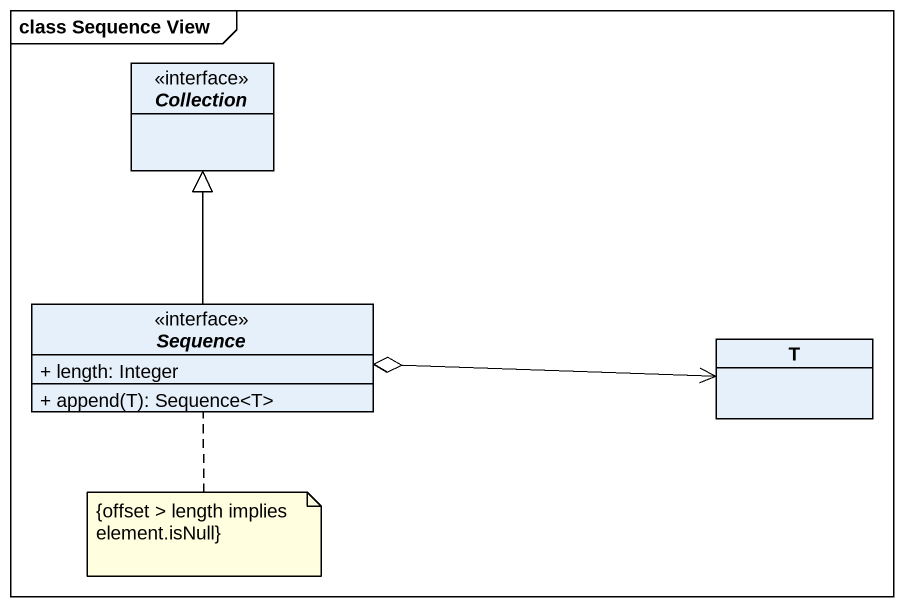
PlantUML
@startuml
mainframe class Sequence View
hide circle
hide empty members
skinparam classAttributeIconSize 0
interface Collection <<interface>>
interface Sequence {
  + length: Integer
  + append(T): Sequence<T>
}
class T
Sequence -up-|> Collection
T <-left-o Sequence
note bottom of Sequence : {offset > length implies element.isNull}
@enduml
